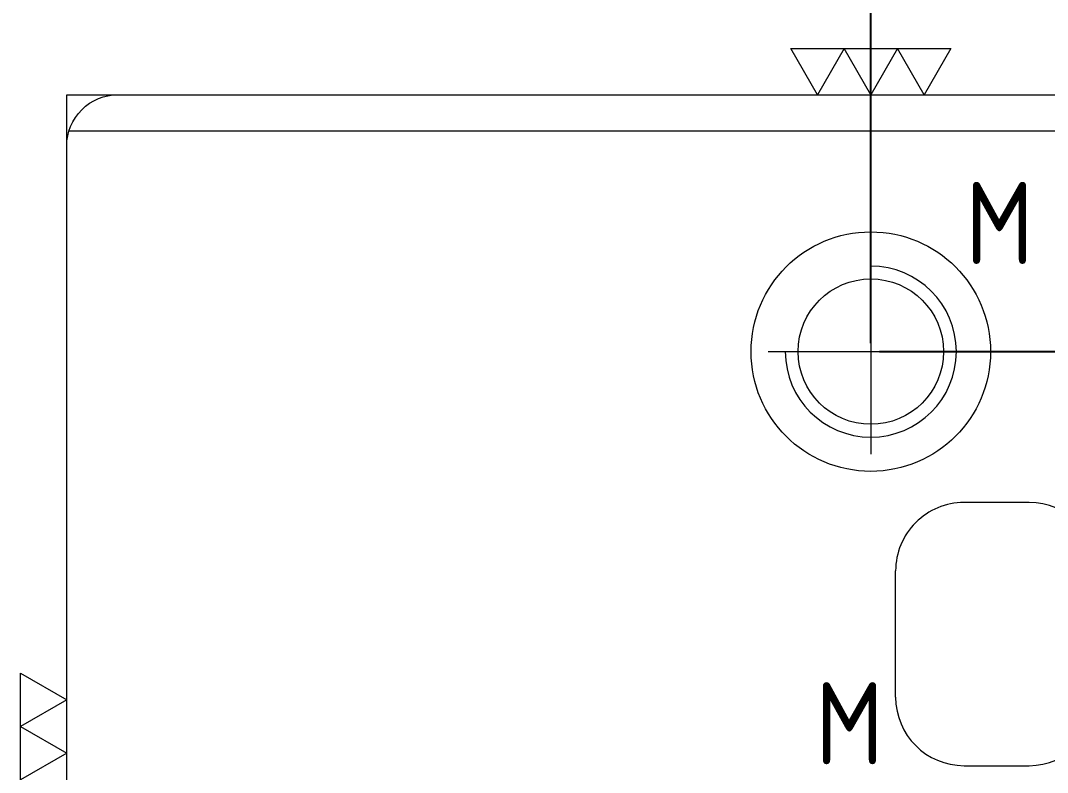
# Model space of a CAD drawing. Header units: millimetres. Extents: x 117382 to 126876, y -1151 to 1280.
# Drawn here: x 125424.9 to 125484.9, y 846.1 to 890.1 of the extents above; entities that cross this region are included whole.
import ezdxf
from ezdxf.enums import TextEntityAlignment as Align

# ---------------------------------------------------------------- set-up
doc = ezdxf.new("R2010")
doc.units = ezdxf.units.MM
doc.linetypes.add('CENTER', pattern=[0])
doc.linetypes.add('HIDDEN', pattern=[0])
for name, color, linetype in [('DIE_P', 2, 'Continuous'), ('DIM', 4, 'Continuous'), ('PRESS', 3, 'Continuous'), ('TEXT', 4, 'Continuous')]:
    doc.layers.add(name, color=color, linetype=linetype)
doc.styles.add('gbenor', font='gbenor.shx', dxfattribs={"bigfont": 'gbcbig.shx'})
doc.styles.get("Standard").update_dxf_attribs({"font": 'txt.shx', "width": 0.85, "bigfont": 'ctxt.shx'})
doc.dimstyles.new('T-2-WX', dxfattribs={"dimtxt": 2, "dimasz": 2, "dimexe": 0.5, "dimexo": 0.5, "dimgap": 0.5, "dimtad": 1, "dimtxsty": 'Standard', "dimblk": 'OPEN30', "dimcen": 0, "dimazin": 3, "dimtfac": 1, "dimtmove": 0, "dimatfit": 3, "dimldrblk": 'OPEN30', "dimlwd": -1, "dimlwe": -1})

# ---------------------------------------------------------------- blocks, each defined once
blk = doc.blocks.new('*u7587')
at = {"layer": 'DIE_P', "color": 2, "linetype": 'Continuous', "lineweight": 13}
for p, q in [((-3.828, 12.547), (-7.633, 12.547)), ((-11.633, 1.162), (-11.633, 8.547)), ((-7.633, -2.838), (-3.828, -2.838))]:
    blk.add_line(p, q, dxfattribs=at)
for centre, start, end in [((-7.633, 8.547), 89.99979, 180), ((-3.828, 8.547), 0, 90), ((-7.633, 1.162), 180, 270), ((-3.828, 1.162), 270, 0)]:
    blk.add_arc(centre, 4, start, end, dxfattribs=at)
blk = doc.blocks.new('*D7651')
at = {"layer": 'Defpoints', "color": 0}
for p in [(125474.602, 870.726), (125527.602, 870.726), (125427.602, 808.746)]:
    blk.add_point(p, dxfattribs=at)
at = {"layer": 'DIM', "color": 0}
blk.add_line((125475.102, 870.726), (125534.821, 870.726), dxfattribs=at)
at = {"layer": 'DIM', "color": 0, "lineweight": 5, "insert": (125531.461, 872.417), "char_height": 2, "attachment_point": 5}
blk.add_mtext('61,98', dxfattribs=at)
blk = doc.blocks.new('_Open30')
blk = doc.blocks.new('*D7652')
at = {"layer": 'Defpoints', "color": 0}
for p in [(125517.602, 885.746), (125527.602, 885.746), (125427.602, 808.746)]:
    blk.add_point(p, dxfattribs=at)
at = {"layer": 'DIM', "color": 0}
blk.add_line((125518.102, 885.746), (125530.854, 885.746), dxfattribs=at)
at = {"layer": 'DIM', "color": 0, "lineweight": 5, "insert": (125529.478, 887.246), "char_height": 2, "attachment_point": 5}
blk.add_mtext('77', dxfattribs=at)
blk = doc.blocks.new('*D7658')
at = {"layer": 'Defpoints', "color": 0}
for p in [(125517.602, 895.746), (125517.602, 885.746), (125427.602, 808.746)]:
    blk.add_point(p, dxfattribs=at)
at = {"layer": 'DIM', "color": 0}
blk.add_line((125517.602, 886.246), (125517.602, 898.998), dxfattribs=at)
at = {"layer": 'DIM', "color": 0, "lineweight": 5, "insert": (125516.102, 897.622), "char_height": 2, "attachment_point": 5, "rotation": 90}
blk.add_mtext('90', dxfattribs=at)
blk = doc.blocks.new('*D7659')
at = {"layer": 'Defpoints', "color": 0}
for p in [(125474.602, 895.746), (125474.602, 870.726), (125427.602, 808.746)]:
    blk.add_point(p, dxfattribs=at)
at = {"layer": 'DIM', "color": 0}
for p, q in [((125474.602, 891.746), (125474.602, 898.998)), ((125474.602, 887.746), (125474.602, 891.746)), ((125474.602, 871.226), (125474.602, 887.746))]:
    blk.add_line(p, q, dxfattribs=at)
at = {"layer": 'DIM', "color": 0, "lineweight": 5, "insert": (125473.102, 897.622), "char_height": 2, "attachment_point": 5, "rotation": 90}
blk.add_mtext('47', dxfattribs=at)

msp = doc.modelspace()

# ---------------------------------------------------------------- linework, layer by layer
at = {"layer": 'DIE_P', "lineweight": 5}
msp.add_line((125513.556, 883.62, 0), (125427.732, 883.62, 0), dxfattribs=at)
at = {"layer": 'DIE_P', "linetype": 'CENTER', "lineweight": 5}
for p, q in [((125474.602, 876.726), (125474.602, 864.726)), ((125468.602, 870.726), (125480.602, 870.726))]:
    msp.add_line(p, q, dxfattribs=at)
at = {"layer": 'DIE_P', "color": 1, "linetype": 'Continuous', "lineweight": 5}
msp.add_lwpolyline([(125515.602, 808.746), (125429.602, 808.746, -0.414214), (125427.602, 810.746), (125427.602, 882.746, -0.414214), (125430.602, 885.746), (125510.188, 885.746, -0.198912), (125512.309, 884.867), (125516.723, 880.453, -0.198912), (125517.602, 878.332), (125517.602, 810.746, -0.414214)], format="xyb", close=True, dxfattribs=at)
at = {"layer": 'DIE_P', "linetype": 'Continuous', "lineweight": 5}
msp.add_circle((125474.602, 870.726), 7, dxfattribs=at)
at = {"layer": 'DIE_P', "lineweight": 5}
msp.add_circle((125474.602, 870.726), 4.25, dxfattribs=at)
msp.add_arc((125474.602, 870.726), 5, 180, 90, dxfattribs=at)
at = {"layer": 'PRESS', "color": 8, "linetype": 'HIDDEN', "lineweight": 5}
msp.add_lwpolyline([(125427.602, 808.746), (125427.602, 885.746), (125517.602, 885.746), (125517.602, 808.746)], close=True, dxfattribs=at)
at = {"layer": 'TEXT', "lineweight": 5}
for points in [[(125479.278, 888.446), (125477.72, 885.746), (125476.161, 888.446), (125474.602, 885.746), (125473.043, 888.446), (125471.484, 885.746), (125469.925, 888.446), (125479.278, 888.446)], [(125424.902, 851.923), (125427.602, 850.364), (125424.902, 848.805), (125427.602, 847.246), (125424.902, 845.687), (125427.602, 844.128), (125424.902, 842.57), (125424.902, 851.923)]]:
    msp.add_lwpolyline(points, close=True, dxfattribs=at)

# ---------------------------------------------------------------- block references
msp.add_blockref('*u7587', (125487.685, 849.357), dxfattribs=at)

# ---------------------------------------------------------------- texts
at = {"layer": 'TEXT', "color": 4, "lineweight": 5, "style": 'gbenor'}
for p in [(125482.125, 878.25), (125473.356, 849.003)]:
    msp.add_text('M', height=4.8, dxfattribs=at).set_placement(p, align=Align.MIDDLE_CENTER)

# ---------------------------------------------------------------- dimensions: what is measured, and where the dimension line sits
at = {"layer": 'DIM', "lineweight": 5}
for feature_location, offset, dtype, picture, middle in [((125517.602, 885.746), (0, 10), 1, '*D7658', (125516.102, 897.622)), ((125474.602, 870.726), (0, 25.02), 1, '*D7659', (125473.102, 897.622)), ((125517.602, 885.746), (10, 0), 0, '*D7652', (125529.478, 887.246)), ((125474.602, 870.726), (53, 0), 0, '*D7651', (125531.461, 872.417))]:
    dim = msp.add_ordinate_dim(feature_location=feature_location, offset=offset, dtype=dtype, origin=(125427.602, 808.746), dimstyle='T-2-WX', dxfattribs=at)
    dim.commit()
    dim.dimension.update_dxf_attribs({"geometry": picture, "text_midpoint": middle})

doc.saveas('drawing.dxf')
